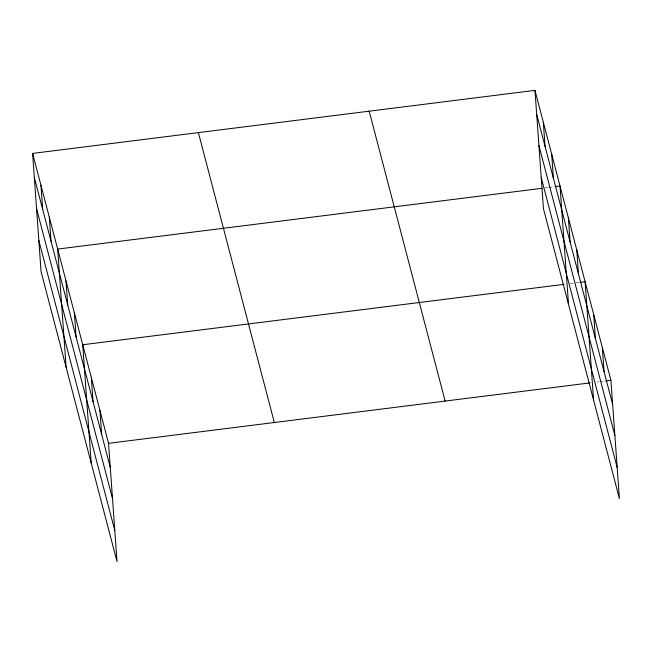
<?xml version="1.0" encoding="UTF-8"?>
<svg xmlns="http://www.w3.org/2000/svg" width="652" height="652" viewBox="0 0 652 652"><rect width="100%" height="100%" fill="white"/><g stroke="black" fill="none" stroke-linecap="round" stroke-linejoin="round"><path stroke-width="0.49" stroke-dasharray="3.26 2.44" d="M545.056 187.923L548.047 187.54M549.049 187.417L554.045 186.79M570.117 283.587L579.106 282.455M596.939 382.023L598.935 381.779M599.938 381.648L605.928 380.898"/><path stroke-width="0.98" d="M32.6 153.416L108.55 443.319L117.026 561.625L41.084 271.729L32.6 153.416L534.974 90.375L610.916 380.271L619.4 498.584L543.45 208.681L534.974 90.375M542.057 188.298L57.661 249.08L66.145 367.394M555.039 186.668L560.035 186.04L568.511 304.345M564.127 284.337L82.722 344.753L91.207 463.059M580.101 282.332L585.097 281.705L593.581 400.018M108.55 443.319L589.946 382.903M605.928 380.898L610.916 380.271M536.694 114.467L612.644 404.37M538.927 145.559L614.877 435.463M541.225 177.588L617.175 467.492M369.187 111.174L445.137 401.078M198.379 132.609L274.329 422.512M34.328 177.515L110.278 467.411M36.553 208.607L112.503 498.503M38.851 240.637L114.801 530.541M602.309 347.418L604.037 371.51M593.703 314.557L595.431 338.657M576.743 249.814L578.471 273.913M568.389 217.931L570.117 242.022M551.682 154.149L553.409 178.249M543.328 122.258L545.056 146.358M99.943 410.458L101.671 434.558M91.337 377.606L93.065 401.705M74.369 312.862L76.097 336.962M66.015 280.971L67.743 305.071M49.307 217.197L51.035 241.289M40.954 185.307L42.682 209.398"/></g></svg>
